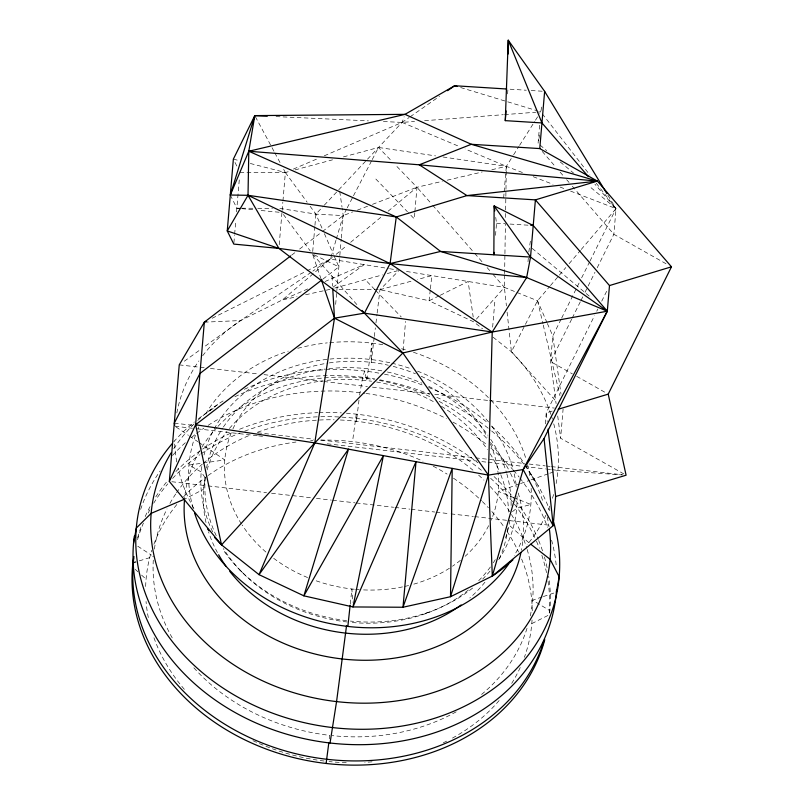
<?xml version="1.0" encoding="UTF-8"?>
<svg xmlns="http://www.w3.org/2000/svg" width="804" height="804" viewBox="0 0 804 804"><rect width="100%" height="100%" fill="white"/><g stroke="black" fill="none" stroke-linecap="round" stroke-linejoin="round"><path stroke-width="0.6" stroke-dasharray="4.02 3.01" d="M504.59 274.908L504.389 287.38L506.419 305.942M504.61 273.661L504.912 254.938M504.932 253.692L505.414 223.743M505.515 217.502L505.615 211.261M505.636 210.015L505.837 197.533M505.857 196.287L506.339 166.327L512.962 155.855M233.904 242.848L234.537 235.421M234.647 234.185L235.803 220.567M236.537 211.904L239.391 178.478M279.219 244.707L281.963 212.517L258.798 210.296M282.134 210.457L282.837 202.216M282.948 200.98L285.37 172.508L283.018 168.126M312.716 251.511L314.836 226.587M314.937 225.341L315.892 214.115L323.459 206.075M335.66 304.404L336.725 291.892M336.836 290.636L341.197 239.351M341.308 238.105L343.218 215.583L342.182 208.357M403.075 350.544L405.558 321.409M414.804 212.758L414.291 218.829L408.301 212.638M414.904 211.542L416.974 187.272L395.608 165.152M495.505 235.361L496.54 223.221L495.505 215.794M507.545 93.927L507.957 89.073L526.298 90.229M492.641 327.178L494.922 300.475M503.656 197.895L504.068 193.04M504.168 191.824L506.339 166.327L465.104 148.961M527.997 261.772L528.298 258.124M528.821 252.054L530.71 238.758M539.615 125.203L538.067 143.413L538.75 139.795M545.303 423.879L546.238 412.884L594.508 315.721M623.914 473.968L560.619 438.23L563.101 409.085M350.283 603.955L351.901 588.97L352.685 602.156M430.261 289.993L429.075 300.786L473.898 321.962L482.561 328.826M430.401 288.797L431.859 275.591L417.376 279.521M329.288 738.946L329.71 735.358A190.97 157.383 10.2 0 1 193.483 667.4M358.986 400.121L356.443 421.276L356.262 414.14L352.534 441.607M359.579 395.146L362.654 377.247L364.704 371.066L366.684 380.604L371.971 343.147L371.197 362.353L374.172 337.72M374.322 336.484L375.357 327.861M375.96 322.937L376.996 314.314M377.146 313.078L379.98 289.671L399.176 270.285M198.859 442.381L224.788 459.908L188.95 465.084L201.211 471.938L205.231 477.837L203.593 489.274L184.538 499.173A170.548 140.559 10.2 0 1 201.332 448.069M549.474 612.799L549.856 610.698A209.864 172.95 10.2 0 0 548.66 576.217M541.665 107.032L540.76 111.846L539.434 113.947M538.981 138.589L539.665 134.982M335.951 240.285L330.414 259.109L282.435 299.902L240.627 320.545L204.407 346.705M336.303 239.11L343.218 215.583L346.635 208.99M367.468 159.222L402.1 122.409L404.181 116.66M561.112 319.198L552.79 335.951L550.599 361.599L556.097 403.618M561.664 318.082L579.423 282.345M581.634 277.872L589.402 262.245M589.965 261.119L616.035 208.628L607.603 194.769M571.684 319.158L550.599 361.599L572.347 373.87M572.237 318.042L580.568 301.289M581.121 300.173L582.779 296.817M585 292.354L594.99 272.244M597.211 267.782L613.854 234.276L616.035 208.628L596.065 182.95M596.729 311.248L597.834 309.017M601.724 301.198L607.271 290.033M550.891 414.422A192.92 158.991 10.2 0 0 511.404 351.74L537.514 300.766L549.655 286.525M347.207 207.894L352.896 196.91M353.469 195.804L371.689 160.649M372.252 159.544L378.513 147.464L435.607 155.886M513.615 154.81L518.912 146.428M519.575 145.373L534.801 121.273M535.464 120.228L538.77 114.992M550.469 285.571L558.559 276.073M559.373 275.119L565.845 267.521M569.081 263.722L580.418 250.426M581.232 249.471L616.035 208.628L594.87 184.146M476.37 319.158L504.389 287.38L515.816 292.003M324.293 205.181L366.614 160.127M332.333 257.511L312.867 271.109M336.183 254.315L346.765 245.532M350.614 242.346L382.352 216.005M388.121 211.211L416.974 187.272L442.331 181.322M512.439 511.676L516.691 508.279L530.861 504.48L514.59 497.947M291.631 255.169L295.601 252.124M299.57 249.079L321.399 232.336M322.384 231.572L343.218 215.583L352.584 211.985M322.987 279.058L338.856 266.868L333.861 255.401M208.779 411.326L219.532 403.226M184.287 361.237L200.387 349.609M332.987 287.189L364.222 264.596L325.057 281.5M324.273 155.805L402.1 122.409L409.176 117.474M410.181 116.771L439.507 96.319M202.648 355.79A192.92 158.991 10.2 0 1 240.627 320.545L311.841 271.812M531.786 623.602L549.102 614.899A209.864 172.95 10.2 0 0 547.906 580.408M212.145 318.263L305.872 271.38M306.987 270.827L330.414 259.109L388.332 268.516M439.115 295.832L429.075 300.786L379.98 289.671L336.213 289.41M440.23 295.279L468.129 281.49L473.204 317.047M425.035 613.844L428.18 612.377M307.771 288.958L282.435 299.902L297.058 296.656M239.914 172.287L285.37 172.508L288.797 171.031M293.38 169.071L317.409 158.75M357.267 210.186L367.81 206.146M372.483 204.347L416.974 187.272L431.818 204.266M519.354 483.988L498.309 491.415L513.424 497.485M520.53 483.576L529.876 480.279M531.052 479.857L548.589 473.667M549.755 473.254L557.936 470.37L622.376 474.933M542.127 596.97L532.62 600.156L549.856 610.698M543.323 596.568L555.212 592.588M139.243 560.88L153.544 556.479M552.197 411.085L546.238 412.884L547.222 421.628M334.735 288.053L382.473 274.888M387.247 273.571L396.794 270.938M379.98 289.671L412.552 280.837M250.295 163.483L285.37 172.508L290.204 171.202M295.048 169.905L332.544 159.825M343.439 156.891L378.513 147.464L391.337 160.73M447.165 180.196L482.189 171.986M491.847 169.724L506.339 166.327L523.846 173.081M305.59 294.767L329.962 289.37M383.377 121.545L402.1 122.409L414.593 121.464M424.582 120.7L503.284 114.701M504.53 114.61L535.755 112.228M537.012 112.138L540.76 111.846L538.368 111.123M204.337 322.173L240.627 320.545M230.306 195.03L236.858 208.186L240.547 208.206M241.773 208.206L252.828 208.266M257.742 208.286L272.486 208.357M279.852 208.397L315.892 214.115L343.218 215.583M276.023 116.59L368.393 120.851M531.193 90.53L542.187 91.224M496.54 223.221L505.093 223.753M509.987 224.055L529.545 225.281M236.858 208.186L240.517 208.537M241.733 208.658L253.923 209.824M179.252 364.865L205.422 367.88M210.407 368.463L257.762 373.91M263.993 374.634L322.575 381.377M323.821 381.528L367.438 386.553M372.423 387.126L429.748 393.729M434.743 394.302L488.329 400.472M489.576 400.623L554.378 408.08M174.287 423.155L192.96 425.306M257.682 432.763L313.691 439.215M321.158 440.069L474.249 457.707M475.496 457.848L524.037 463.446M529.012 464.019L545.192 465.878M546.439 466.029L550.177 466.451M551.413 466.601L622.366 474.772M175.001 426.251L192.468 428.261M197.452 428.844L257.33 435.738M258.576 435.879L263.561 436.451M327.178 443.788L476.862 461.024M481.847 461.607L486.842 462.179M488.088 462.32L523.012 466.34M524.258 466.491L545.464 468.933M546.71 469.074L550.459 469.506M551.705 469.647L557.936 470.37M171.825 481.727L206.718 485.747M207.965 485.887L266.536 492.631M271.521 493.204L311.399 497.807M316.384 498.379L331.348 500.098M332.595 500.239L355.026 502.832M356.272 502.972L393.658 507.274M394.905 507.424L409.859 509.143M411.105 509.284L434.783 512.017M436.029 512.158L449.737 513.736M450.984 513.887L473.415 516.469M474.661 516.61L550.69 525.364M443.044 156.991L506.339 166.327M389.538 268.717L397.97 270.084M406.442 271.461L504.389 287.38L492.018 273.219M233.361 159.122L239.411 160.679M460.642 87.546L537.172 110.761M533.183 176.679L553.021 184.327M560.026 187.03L564.689 188.829M570.528 191.081L616.035 208.628L589.091 186.086M516.952 292.465L537.514 300.766L546.871 322.334M402.1 122.409L459.375 146.539M321.047 278.958L312.505 254.004L338.856 266.868M666.034 263.742L613.854 234.276L575.594 190.015M576.689 376.332L606.045 392.905M137.745 546.207L151.433 555.112M176.036 426.954L188.488 435.366M189.523 436.069L197.824 441.677M528.871 542.71L508.289 524.379M493.133 337.228L511.404 351.74L556.438 401.688M539.997 145.022L546.73 150.66M560.207 161.926L573.684 173.202M532.228 248.406L590.94 297.52M135.233 569.363L137.946 571.815M141.554 575.081L146.067 579.171M239.542 569.674L242.356 572.488M375.83 179.021L407.447 211.753M367.096 281.601L374.785 289.561M375.639 290.445L401.276 316.987M312.505 254.004L357.931 305.781M432.642 205.211L473.878 252.436M474.702 253.381L482.129 261.883M487.073 267.551L491.194 272.275M542.208 151.403L555.232 166.478M560.117 172.126L563.373 175.895M566.629 179.654L569.081 182.478M572.337 186.247L574.78 189.071M542.288 113.826L589.925 175.051M283.41 214.487L310.314 251.039M285.37 172.508L307.168 202.226M310.083 206.196L315.892 214.115L322.384 229.029M530.419 473.596L538.298 485.928M255.391 116.701L274.194 151.715M274.787 152.81L280.073 162.659M234.999 162.418L237.18 166.8M324.384 233.612L333.369 254.255M547.363 323.469L552.79 335.951L561.001 394.211M537.514 300.766L542.971 323.891M543.263 325.107L559.946 395.699M339.76 191.493L342.012 207.151M557.715 415.98L560.619 438.23M507.093 312.133L511.404 351.74M332.002 276.224L332.585 286.093M517.032 496.028A158.931 130.982 10.2 0 1 498.369 560.097M489.988 571.192A158.931 130.982 10.2 0 1 482.671 579.081M472.611 588.056A158.931 130.982 10.2 0 1 350.303 621.07M346.624 620.658A158.931 130.982 10.2 0 1 222.638 549.122M212.708 531.936A158.931 130.982 10.2 0 1 202.075 464.672M204.015 455.034A158.931 130.982 10.2 0 1 390.573 362.916M391.769 363.187A158.931 130.982 10.2 0 1 410.522 368.574M417.537 371.146A158.931 130.982 10.2 0 1 488.52 421.969M491.626 425.979A158.931 130.982 10.2 0 1 513.625 471.496M514.188 473.837A158.931 130.982 10.2 0 1 516.459 487.345M531.132 488.329A172.247 141.956 10.2 0 1 514.198 555.604M193.171 508.359A172.247 141.956 10.2 0 1 196.065 433.698M197.905 429.105A172.247 141.956 10.2 0 1 198.859 426.904M205.623 413.959A172.247 141.956 10.2 0 1 288.324 351.107M297.751 348.313A172.247 141.956 10.2 0 1 327.308 342.876M329.74 342.635A172.247 141.956 10.2 0 1 384.312 344.946M401.508 348.725A172.247 141.956 10.2 0 1 407.538 350.423M413.457 352.283A172.247 141.956 10.2 0 1 488.48 397.709M491.063 400.362A172.247 141.956 10.2 0 1 525.947 458.833M527.585 464.772A172.247 141.956 10.2 0 1 530.188 478.3M173.684 441.898A213.03 175.563 10.2 0 1 194.397 421.939M198.397 418.773A213.03 175.563 10.2 0 1 214.969 407.377M234.858 396.694A213.03 175.563 10.2 0 1 374.855 378.945M379.749 379.8A213.03 175.563 10.2 0 1 429.768 394.352M436.713 397.297A213.03 175.563 10.2 0 1 490.691 430.22M491.646 431.004A213.03 175.563 10.2 0 1 524.178 464.611M524.932 465.596A213.03 175.563 10.2 0 1 549.886 510.781M173.734 448.722A200.98 165.634 10.2 0 1 194.096 423.909M197.694 420.442A200.98 165.634 10.2 0 1 223.602 400.593M244.336 389.327A200.98 165.634 10.2 0 1 379.518 373.237M384.463 374.172A200.98 165.634 10.2 0 1 422.824 385.166M428.592 387.438A200.98 165.634 10.2 0 1 488.078 423.175M491.847 426.442A200.98 165.634 10.2 0 1 524.67 464.179M525.344 465.225A200.98 165.634 10.2 0 1 543.414 502.982M547.222 516.982A200.98 165.634 10.2 0 1 549.052 526.891M201.995 446.994A170.548 140.559 10.2 0 1 217.16 427.205M217.984 426.321A170.548 140.559 10.2 0 1 374.302 379.599M379.197 380.433A170.548 140.559 10.2 0 1 432.462 397.94M439.155 401.397A170.548 140.559 10.2 0 1 487.063 438.733M490.329 442.491A170.548 140.559 10.2 0 1 509.917 472.119M510.48 473.244A170.548 140.559 10.2 0 1 516.289 487.113M518.218 492.983A170.548 140.559 10.2 0 1 521.404 550.298M507.917 528.007A153.494 126.499 10.2 0 1 498.289 560.931M484.923 582.196A153.494 126.499 10.2 0 1 469.807 597.995M217.422 552.539A153.494 126.499 10.2 0 1 208.588 531.916M206.005 522.54A153.494 126.499 10.2 0 1 205.11 478.37M207.09 469.968A153.494 126.499 10.2 0 1 226.969 431.446M229.381 428.512A153.494 126.499 10.2 0 1 323.138 380.794M326.896 380.362A153.494 126.499 10.2 0 1 371.629 381.237M376.584 382.011A153.494 126.499 10.2 0 1 435.145 402.593M441.416 406.291A153.494 126.499 10.2 0 1 487.385 449.516M490.108 453.667A153.494 126.499 10.2 0 1 500.339 473.576M500.802 474.732A153.494 126.499 10.2 0 1 508.61 512.098M495.324 559.594A153.916 126.841 10.2 0 1 493.284 562.79M490.39 566.971A153.916 126.841 10.2 0 1 478.4 581.001M468.38 590.025A153.916 126.841 10.2 0 1 349.69 622.266M347.217 621.994A153.916 126.841 10.2 0 1 223.351 548.569M216.236 535.665A153.916 126.841 10.2 0 1 205.231 477.837M206.527 468.119A153.916 126.841 10.2 0 1 222.698 428.08M223.401 427.024A153.916 126.841 10.2 0 1 325.097 369.066M328.866 368.634A153.916 126.841 10.2 0 1 382.423 370.966M387.377 371.981A153.916 126.841 10.2 0 1 421.859 383.176M428.653 386.322A153.916 126.841 10.2 0 1 487.917 435.296M490.681 439.285A153.916 126.841 10.2 0 1 506.47 472.631M506.811 473.807A153.916 126.841 10.2 0 1 511.113 505.686M509.867 520.329A153.916 126.841 10.2 0 1 504.57 540.62M488.651 525.635A137.796 113.565 10.2 0 1 465.094 556.328M460.411 560.328A137.796 113.565 10.2 0 1 452.461 566.237M449.426 568.237A137.796 113.565 10.2 0 1 413.427 584.247M408.623 585.523A137.796 113.565 10.2 0 1 403.749 586.649M402.523 586.9A137.796 113.565 10.2 0 1 360.524 589.744M359.277 589.664A137.796 113.565 10.2 0 1 355.579 589.362M354.353 589.242A137.796 113.565 10.2 0 1 314.525 580.227M307.63 577.563A137.796 113.565 10.2 0 1 271.611 556.73M265.923 552.057A137.796 113.565 10.2 0 1 242.115 524.972M241.441 523.927A137.796 113.565 10.2 0 1 231.472 432.261M232.899 428.944A137.796 113.565 10.2 0 1 328.002 363.096M329.248 362.916A137.796 113.565 10.2 0 1 388.352 365.247M393.216 366.403A137.796 113.565 10.2 0 1 415.467 373.77M421.125 376.232A137.796 113.565 10.2 0 1 487.204 437.105M490.41 443.959A137.796 113.565 10.2 0 1 491.154 520.208M520.248 667.491A194.317 160.137 10.2 0 1 510.912 684.626M499.143 700.525A194.317 160.137 10.2 0 1 451.064 738.836M446.652 741.127A194.317 160.137 10.2 0 1 443.295 742.765M372.091 761.83A194.317 160.137 10.2 0 1 364.795 762.353M346.273 762.644A194.317 160.137 10.2 0 1 328.987 761.569M324.102 761.026A194.317 160.137 10.2 0 1 250.285 739.419M184.377 689.36A194.317 160.137 10.2 0 1 153.574 636.708M148.328 617.613A194.317 160.137 10.2 0 1 146.047 601.462M145.655 586.528A194.317 160.137 10.2 0 1 151.866 550.147M153.886 544.298A194.317 160.137 10.2 0 1 177.121 504.148M183.553 496.832A194.317 160.137 10.2 0 1 206.99 476.29M208.015 475.556A194.317 160.137 10.2 0 1 296.003 442.029M310.615 440.572A194.317 160.137 10.2 0 1 313.057 440.421M320.434 440.13A194.317 160.137 10.2 0 1 423.015 461.205M433.165 466.179A194.317 160.137 10.2 0 1 447.135 474.119M453.456 478.189A194.317 160.137 10.2 0 1 481.485 500.721M482.36 501.565A194.317 160.137 10.2 0 1 488.42 507.766M491.817 511.515A194.317 160.137 10.2 0 1 504.259 527.293M507.033 531.384A194.317 160.137 10.2 0 1 518.57 552.036M521.605 559.011A194.317 160.137 10.2 0 1 532.268 612.537M532.047 619.944A194.317 160.137 10.2 0 1 524.389 657.32M137.534 539.695A209.864 172.95 10.2 0 1 143.434 523.062M148.137 513.032A209.864 172.95 10.2 0 1 149.896 509.736M153.675 503.234A209.864 172.95 10.2 0 1 167.775 483.837M172.589 478.43A209.864 172.95 10.2 0 1 199.774 454.762M200.799 454.039A209.864 172.95 10.2 0 1 239.984 432.994M244.667 431.165A209.864 172.95 10.2 0 1 319.479 416.773M320.726 416.743A209.864 172.95 10.2 0 1 340.665 417.065M341.911 417.135A209.864 172.95 10.2 0 1 483.144 471.747M490.601 478.259A209.864 172.95 10.2 0 1 535.946 540.067M536.459 541.223A209.864 172.95 10.2 0 1 539.323 548.197M541.836 555.252A209.864 172.95 10.2 0 1 546.841 574.277M137.615 537.946A209.864 172.95 10.2 0 1 141.414 525.886M145.162 516.62A209.864 172.95 10.2 0 1 150.649 505.535M155.765 496.902A209.864 172.95 10.2 0 1 167.724 480.611M175.865 471.576A209.864 172.95 10.2 0 1 201.563 449.838M202.598 449.124A209.864 172.95 10.2 0 1 232.647 432.25M239.572 429.266A209.864 172.95 10.2 0 1 317.761 412.663M318.997 412.623A209.864 172.95 10.2 0 1 341.419 412.874M346.393 413.196A209.864 172.95 10.2 0 1 478.048 462.863M494.048 476.561A209.864 172.95 10.2 0 1 514.992 499.696M515.756 500.691A209.864 172.95 10.2 0 1 538.208 539.343M538.69 540.509A209.864 172.95 10.2 0 1 542.981 552.237M544.419 556.961A209.864 172.95 10.2 0 1 547.594 570.086M527.032 628.326A190.97 157.383 10.2 0 1 479.978 695.741M456.159 711.831A190.97 157.383 10.2 0 1 332.173 735.62M172.247 637.924A190.97 157.383 10.2 0 1 153.283 560.086M154.388 549.082A190.97 157.383 10.2 0 1 167.041 508.842M169.925 503.404A190.97 157.383 10.2 0 1 175.795 493.857M176.498 492.822A190.97 157.383 10.2 0 1 202.276 464.149M203.241 463.325A190.97 157.383 10.2 0 1 250.406 434.994M257.501 432.25A190.97 157.383 10.2 0 1 334.092 419.799M340.333 420A190.97 157.383 10.2 0 1 472.963 470.199M478.601 475.094A190.97 157.383 10.2 0 1 483.978 480.149M490.088 486.41A190.97 157.383 10.2 0 1 510.791 513.444M511.434 514.49A190.97 157.383 10.2 0 1 526.781 548.268M527.143 549.433A190.97 157.383 10.2 0 1 529.977 617.412M140.62 509.424A213.03 175.563 10.2 0 1 160.147 471.003M172.538 455.476A213.03 175.563 10.2 0 1 185.835 442.29M191.633 437.346A213.03 175.563 10.2 0 1 195.623 434.18M196.638 433.406A213.03 175.563 10.2 0 1 203.894 428.17M208.045 425.406A213.03 175.563 10.2 0 1 364.755 393.267M365.971 393.427A213.03 175.563 10.2 0 1 446.401 418.623M452.994 422.12A213.03 175.563 10.2 0 1 486.963 444.843M490.772 447.989A213.03 175.563 10.2 0 1 512.691 469.425M513.515 470.36A213.03 175.563 10.2 0 1 519.113 477.084M519.886 478.058A213.03 175.563 10.2 0 1 547.544 527.354M551.594 540.187A213.03 175.563 10.2 0 1 556.388 567.222M553.594 494.46A192.92 158.991 10.2 0 1 551.805 500.349M549.745 506.138A192.92 158.991 10.2 0 1 547.916 510.671M545.926 515.153A192.92 158.991 10.2 0 1 527.153 544.79M193.905 508.53A192.92 158.991 10.2 0 1 178.036 468.059M176.769 461.968A192.92 158.991 10.2 0 1 174.568 440.954M176.82 412.944A192.92 158.991 10.2 0 1 198.91 360.906M551.283 415.598A192.92 158.991 10.2 0 1 552.398 419.135M553.745 423.849A192.92 158.991 10.2 0 1 555.886 484.882"/><path stroke-width="1.21" d="M508.158 53.989L508.239 40.2L544.64 91.375L606.95 193.704M541.946 122.932L505.274 120.64L508.239 40.2L541.946 122.932L588.357 176.609M508.279 564.016A192.92 158.991 10.2 0 1 492.309 576.076L450.511 596.719L402.985 607.251L352.966 606.95L303.872 595.834L259.039 574.659L221.532 544.881L169.332 481.435L179.252 364.865L204.337 322.173L290.646 255.933M230.306 195.03L248.798 151.242L419.286 164.81L471.295 144.288L539.765 148.579L597.382 181.111L535.404 199.874L530.529 257.079L526.65 277.551L492.229 332.032L488.41 475.114L492.309 576.076L553.182 525.655L555.664 496.51L626.095 475.204L608.216 394.131L671.471 266.807L597.382 181.111L471.295 144.288L405.005 114.359L254.798 115.605L230.306 195.03L248.014 195.302L396.282 216.939L466.933 195.583L535.404 199.874L609.492 285.561L607.301 311.208L492.229 332.032L402.864 352.976L314.766 442.903L221.532 544.881L195.603 424.753L204.337 322.173L206.568 321.057M494.058 252.355L493.857 254.778L494.128 205.904L533.213 225.512L607.301 311.208L544.057 438.532L523.143 469.546L492.309 576.076M505.274 120.64L506.098 110.932M539.765 148.579L544.64 91.375M347.851 626.416L350.142 605.201M328.856 742.534L326.122 763.468M169.332 481.435L195.603 424.753L334.484 318.163L364.413 313.168L390.081 263.591L396.282 216.939L248.798 151.242L254.798 115.605L267.28 116.178M133.534 543.474L136.308 528.067L151.162 513.354L184.538 499.173A170.548 140.559 10.2 0 0 333.037 657.712A170.548 140.559 10.2 0 0 520.912 552.71M132.529 566.91L133.283 562.71L135.665 561.976M330.052 743.007L336.564 701.59L346.544 625.683M556.398 592.186L559.172 576.78L550.107 559.313L530.801 544.218M254.798 115.605L233.361 159.122L227.251 230.929L233.803 244.094L278.908 248.416L390.081 263.591L526.65 277.551L607.301 311.208L523.143 469.546L488.41 475.114L314.766 442.903L195.603 424.753M321.992 279.812L199.965 373.458L174.287 423.155L174.769 425.215M447.587 90.671L454.662 85.737L506.721 89.003M609.492 285.561L671.471 266.807M558.157 409.276L608.216 394.131M457.054 86.46L454.662 85.737L405.005 114.359L248.798 151.242L248.014 195.302L390.081 263.591L440.562 251.441L530.529 257.079L607.301 311.208M530.771 225.361L533.213 225.512M526.65 277.551L440.562 251.441L396.282 216.939M278.908 248.416L227.251 230.929L248.014 195.302L278.908 248.416L364.413 313.168L402.864 352.976L488.41 475.114L450.511 596.719L452.21 468.4L402.985 607.251L416.02 461.687L352.966 606.95L383.397 455.637L303.872 595.834L348.514 449.165L259.039 574.659L314.766 442.903L334.484 318.163L332.725 288.556M402.864 352.976L334.484 318.163L321.459 280.144M390.081 263.591L492.229 332.032L364.413 313.168L361.981 310.394M530.529 257.079L494.128 205.904L494.812 210.849M523.143 469.546L553.182 525.655L544.057 438.532M548.067 429.115L555.664 496.51M553.715 522.439A213.03 175.563 10.2 0 1 310.213 723.972A213.03 175.563 10.2 0 1 172.086 443.738M549.403 529.394A200.98 165.634 10.2 0 1 316.163 698.364A200.98 165.634 10.2 0 1 171.081 452.913M461.134 604.94A153.494 126.499 10.2 0 1 229.693 571.242M225.924 566.187A153.494 126.499 10.2 0 1 218.638 554.74M510.198 561.835A172.247 141.956 10.2 0 1 339.891 625.351A172.247 141.956 10.2 0 1 194.608 513.103M544.77 639.672A209.864 172.95 10.2 0 1 305.801 760.293A209.864 172.95 10.2 0 1 133.544 558.207M544.127 640.336A209.864 172.95 10.2 0 1 305.038 755.79A209.864 172.95 10.2 0 1 133.946 556.499M556.589 589.734A213.03 175.563 10.2 0 1 327.077 742.645A213.03 175.563 10.2 0 1 134.348 536.107M512.912 559.885A192.92 158.991 10.2 0 1 510.148 562.378M221.532 544.881A192.92 158.991 10.2 0 1 214.678 537.544M209.03 530.821A192.92 158.991 10.2 0 1 207.482 528.861M597.382 181.111L466.933 195.583L419.286 164.81L597.382 181.111"/></g></svg>
